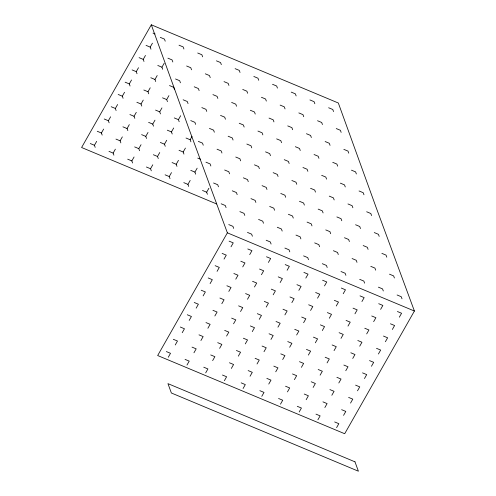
<?xml version="1.0" encoding="UTF-8"?>
<svg xmlns="http://www.w3.org/2000/svg" width="496" height="496" viewBox="0 0 496 496"><rect width="100%" height="100%" fill="white"/><g stroke="black" fill="none" stroke-linecap="round" stroke-linejoin="round"><path stroke-width="0.74" d="M151.305 24.8L189.1 129.239L227.373 232.829L157.672 355.533L344.695 433.733L414.402 311.035L376.123 207.446L338.328 103.007L151.305 24.8L81.598 147.504L216.671 203.98M95.195 147.355L94.438 145.278L96.67 141.341M102.17 135.086L101.407 133.009L103.645 129.072M109.139 122.816L108.376 120.733L110.614 116.802M116.107 110.546L115.351 108.463L117.583 104.532M123.082 98.276L122.32 96.193L124.552 92.256M130.051 86.006L129.289 83.923L131.527 79.986M137.02 73.737L136.264 71.653L138.496 67.716M143.989 61.461L143.232 59.384L145.464 55.447M150.964 49.191L150.201 47.114L152.439 43.177M113.9 155.18L113.138 153.097L115.376 149.16M120.869 142.904L120.113 140.827L122.345 136.89M127.844 130.634L127.081 128.557L129.313 124.62M134.813 118.364L134.05 116.287L136.288 112.35M141.782 106.094L141.019 104.017L143.257 100.08M148.75 93.825L147.994 91.741L150.226 87.811M155.725 81.555L154.963 79.472L157.201 75.541M162.694 69.285L161.932 67.202L164.17 63.271M132.599 162.998L131.843 160.915L134.075 156.984M139.574 150.728L138.812 148.645L141.05 144.714M146.543 138.458L145.781 136.375L148.019 132.438M153.512 126.189L152.756 124.105L154.988 120.168M160.487 113.913L159.724 111.836L161.963 107.899M167.456 101.643L166.693 99.566L168.931 95.629M151.305 170.816L150.542 168.739L152.78 164.802M158.274 158.546L157.517 156.469L159.749 152.532M165.249 146.277L164.486 144.2L166.718 140.263M172.217 134.007L171.455 131.924L173.693 127.993M179.186 121.737L178.424 119.654L180.662 115.723M170.01 178.641L169.248 176.557L171.48 172.62M176.979 166.371L176.216 164.288L178.455 160.351M183.948 154.095L183.185 152.018L185.423 148.081M190.917 141.825L190.16 139.748L192.02 136.468M188.709 186.459L187.947 184.376L190.185 180.445M195.678 174.189L194.922 172.106L197.154 168.175M207.415 194.277L206.652 192.2L208.884 188.263M168.274 357.238L170.506 353.307L166.352 351.571M175.243 344.968L177.481 341.037L173.327 339.295M182.212 332.698L184.45 328.767L180.296 327.025M189.187 320.428L191.419 316.491L187.265 314.755M196.156 308.159L198.388 304.222L194.234 302.486M203.124 295.889L205.363 291.952L201.209 290.216M210.093 283.619L212.331 279.682L208.177 277.946M217.068 271.349L219.3 267.412L215.146 265.676M224.037 259.079L226.275 255.142L222.121 253.406M231.006 246.803L233.244 242.873L229.09 241.137M186.973 365.062L189.212 361.125L185.058 359.389M193.942 352.792L196.18 348.855L192.026 347.119M200.917 340.523L203.149 336.586L198.995 334.85M207.886 328.253L210.124 324.316L205.97 322.58M214.855 315.977L217.093 312.046L212.939 310.31M221.83 303.707L224.062 299.776L219.908 298.034M228.799 291.437L231.037 287.5L226.883 285.764M235.767 279.167L238.006 275.23L233.852 273.494M242.742 266.898L244.974 262.961L240.82 261.225M249.711 254.628L251.943 250.691L247.789 248.955M205.679 372.88L207.911 368.943L203.757 367.207M212.648 360.611L214.886 356.674L210.732 354.938M219.616 348.341L221.855 344.404L217.701 342.668M226.591 336.071L228.823 332.134L224.669 330.398M233.56 323.801L235.792 319.864L231.638 318.128M240.529 311.531L242.767 307.594L238.613 305.858M247.498 299.262L249.736 295.325L245.582 293.589M254.473 286.986L256.705 283.055L252.551 281.319M261.442 274.716L263.68 270.785L259.526 269.043M268.41 262.446L270.649 258.509L266.495 256.773M224.378 380.705L226.616 376.768L222.462 375.032M231.353 368.429L233.585 364.498L229.431 362.762M238.322 356.159L240.554 352.228L236.4 350.486M245.291 343.889L247.529 339.958L243.375 338.216M252.259 331.619L254.498 327.682L250.344 325.946M259.234 319.35L261.466 315.413L257.312 313.677M266.203 307.08L268.441 303.143L264.287 301.407M273.172 294.81L275.41 290.873L271.256 289.137M280.147 282.54L282.379 278.603L278.225 276.867M287.116 270.27L289.348 266.333L285.194 264.597M243.083 388.523L245.315 384.586L241.161 382.85M250.052 376.253L252.29 372.316L248.136 370.58M257.021 363.983L259.259 360.046L255.105 358.31M263.996 351.714L266.228 347.777L262.074 346.041M270.965 339.438L273.197 335.507L269.049 333.771M277.934 327.168L280.172 323.237L276.018 321.495M284.902 314.898L287.141 310.967L282.987 309.225M291.877 302.628L294.109 298.691L289.955 296.955M298.846 290.358L301.084 286.421L296.93 284.685M305.815 278.089L308.053 274.152L303.899 272.416M261.783 396.341L264.021 392.41L259.867 390.668M268.758 384.071L270.99 380.134L266.836 378.398M275.726 371.802L277.958 367.865L273.804 366.129M282.695 359.532L284.933 355.595L280.779 353.859M289.664 347.262L291.902 343.325L287.748 341.589M296.639 334.992L298.871 331.055L294.717 329.319M303.608 322.722L305.846 318.785L301.692 317.049M310.577 310.453L312.815 306.516L308.661 304.78M317.552 298.177L319.784 294.246L315.63 292.51M324.52 285.907L326.752 281.976L322.598 280.234M280.488 404.166L282.72 400.229L278.566 398.493M287.457 391.896L289.695 387.959L285.541 386.223M294.426 379.62L296.664 375.689L292.51 373.953M301.401 367.35L303.633 363.419L299.479 361.677M308.369 355.08L310.608 351.143L306.454 349.407M315.338 342.81L317.576 338.873L313.422 337.137M322.313 330.541L324.545 326.604L320.391 324.868M329.282 318.271L331.514 314.334L327.36 312.598M336.251 306.001L338.489 302.064L334.335 300.328M343.22 293.731L345.458 289.794L341.304 288.058M299.187 411.984L301.425 408.047L297.271 406.311M306.162 399.714L308.394 395.777L304.24 394.041M313.131 387.444L315.363 383.507L311.209 381.771M320.1 375.174L322.338 371.237L318.184 369.501M327.069 362.905L329.307 358.968L325.153 357.232M334.044 350.629L336.276 346.698L332.122 344.962M341.012 338.359L343.251 334.428L339.097 332.686M347.981 326.089L350.219 322.158L346.065 320.416M354.956 313.819L357.188 309.882L353.034 308.146M361.925 301.549L364.163 297.612L360.009 295.876M317.893 419.802L320.125 415.871L315.971 414.129M324.861 407.532L327.1 403.601L322.946 401.859M331.83 395.262L334.068 391.325L329.914 389.589M338.805 382.993L341.037 379.056L336.883 377.32M345.774 370.723L348.012 366.786L343.858 365.05M352.743 358.453L354.981 354.516L350.827 352.78M359.718 346.183L361.95 342.246L357.796 340.51M366.687 333.913L368.919 329.976L364.765 328.24M373.655 321.644L375.894 317.707L371.74 315.971M380.624 309.368L382.862 305.437L378.708 303.701M336.592 427.626L338.83 423.689L334.676 421.953M343.567 415.357L345.799 411.42L341.645 409.684M350.536 403.087L352.774 399.15L348.62 397.414M357.504 390.811L359.743 386.88L355.589 385.144M364.479 378.541L366.711 374.61L362.557 372.868M371.448 366.271L373.68 362.334L369.526 360.598M378.417 354.001L380.655 350.064L376.501 348.328M385.386 341.732L387.624 337.795L383.47 336.059M392.361 329.462L394.593 325.525L390.439 323.789M399.33 317.192L401.568 313.255L397.414 311.519M153.016 33.108L155.093 33.976M160.307 37.374L164.461 39.11L165.224 41.187M179.013 45.192L183.167 46.928L183.923 49.011M197.712 53.01L201.866 54.746L202.628 56.829M216.417 60.834L220.571 62.57L221.328 64.647M235.116 68.653L239.27 70.389L240.033 72.472M253.822 76.471L257.976 78.213L258.732 80.29M272.521 84.295L276.675 86.031L277.438 88.108M291.226 92.113L295.38 93.849L296.137 95.933M309.926 99.938L314.08 101.674L314.842 103.751M328.631 107.756L332.785 109.492L333.541 111.575M146.047 45.378L150.201 47.114M167.915 58.175L172.069 59.911L172.831 61.994M186.614 65.993L190.768 67.729L191.53 69.812M205.319 73.817L209.473 75.553L210.236 77.63M224.025 81.635L228.179 83.371L228.935 85.455M242.724 89.454L246.878 91.196L247.64 93.273M261.429 97.278L265.583 99.014L266.34 101.091M280.128 105.096L284.282 106.832L285.045 108.915M298.834 112.914L302.988 114.657L303.744 116.734M317.533 120.739L321.687 122.475L322.45 124.558M336.238 128.557L340.392 130.293L341.149 132.376M139.078 57.648L143.232 59.384M157.778 65.466L161.932 67.202M175.522 78.976L179.676 80.712L180.439 82.795M194.221 86.8L198.375 88.536L199.138 90.613M212.927 94.618L217.081 96.354L217.843 98.437M231.626 102.436L235.78 104.172L236.542 106.256M250.331 110.261L254.485 111.997L255.248 114.074M269.037 118.079L273.184 119.815L273.947 121.898M287.736 125.897L291.89 127.639L292.652 129.716M306.441 133.722L310.595 135.458L311.352 137.535M325.14 141.54L329.294 143.276L330.057 145.359M343.846 149.364L348 151.1L348.756 153.177M132.11 69.917L136.264 71.653M150.809 77.736L154.963 79.472M169.514 85.56L173.668 87.296L174.425 89.373M183.129 99.783L187.283 101.519L188.046 103.596M201.829 107.601L205.983 109.337L206.745 111.42M220.534 115.419L224.688 117.155L225.451 119.238M239.233 123.244L243.387 124.98L244.15 127.057M257.939 131.062L262.093 132.798L262.855 134.881M276.638 138.88L280.792 140.622L281.554 142.699M295.343 146.704L299.497 148.44L300.26 150.517M314.049 154.523L318.196 156.259L318.959 158.342M332.748 162.341L336.902 164.083L337.664 166.16M351.453 170.165L355.607 171.901L356.364 173.978M125.135 82.187L129.289 83.923M143.84 90.005L147.994 91.741M162.539 97.83L166.693 99.566M190.737 120.584L194.891 122.32L195.647 124.403M209.436 128.402L213.59 130.138L214.353 132.221M228.141 136.226L232.295 137.962L233.058 140.039M246.841 144.045L250.995 145.781L251.757 147.864M265.546 151.863L269.7 153.599L270.463 155.682M284.245 159.687L288.399 161.423L289.162 163.5M302.951 167.505L307.105 169.241L307.867 171.325M321.65 175.324L325.804 177.066L326.566 179.143M340.355 183.148L344.509 184.884L345.272 186.961M359.054 190.966L363.208 192.702L363.971 194.785M118.166 94.457L122.32 96.193M136.865 102.275L141.019 104.017M155.57 110.1L159.724 111.836M174.276 117.918L178.424 119.654M198.344 141.385L202.498 143.121L203.255 145.204M217.043 149.209L221.197 150.945L221.96 153.022M235.749 157.027L239.903 158.763L240.659 160.847M254.448 164.846L258.602 166.582L259.365 168.665M273.153 172.67L277.307 174.406L278.07 176.483M291.853 180.488L296.007 182.224L296.769 184.307M310.558 188.306L314.712 190.042L315.475 192.126M329.257 196.131L333.411 197.867L334.174 199.944M347.963 203.949L352.117 205.685L352.879 207.768M366.662 211.767L370.816 213.509L371.578 215.586M111.197 106.727L115.351 108.463M129.896 114.551L134.05 116.287M148.602 122.369L152.756 124.105M167.301 130.188L171.455 131.924M186.006 138.012L190.16 139.748M104.222 118.997L108.376 120.733M122.927 126.821L127.081 128.557M141.627 134.639L145.781 136.375M160.332 142.457L164.486 144.2M179.031 150.282L183.185 152.018M197.737 158.1L200.508 159.259M205.952 162.186L210.106 163.928L210.862 166.005M224.651 170.01L228.805 171.746L229.567 173.829M243.356 177.828L247.51 179.564L248.267 181.648M262.055 185.653L266.209 187.389L266.972 189.466M280.761 193.471L284.915 195.207L285.671 197.29M299.46 201.289L303.614 203.025L304.377 205.108M318.165 209.114L322.319 210.85L323.082 212.927M336.865 216.932L341.019 218.668L341.781 220.751M355.57 224.75L359.724 226.492L360.487 228.569M374.269 232.574L378.423 234.31L379.186 236.387M97.253 131.266L101.407 133.009M115.959 139.091L120.113 140.827M134.658 146.909L138.812 148.645M153.363 154.727L157.517 156.469M172.062 162.552L176.216 164.288M190.768 170.37L194.922 172.106M213.559 182.993L217.713 184.729L218.469 186.806M232.258 190.811L236.412 192.547L237.175 194.63M250.964 198.636L255.118 200.372L255.874 202.449M269.663 206.454L273.817 208.19L274.579 210.273M288.368 214.272L292.522 216.008L293.279 218.091M307.067 222.096L311.221 223.832L311.984 225.909M325.773 229.915L329.927 231.651L330.683 233.734M344.472 237.733L348.626 239.469L349.389 241.552M363.177 245.557L367.331 247.293L368.088 249.37M381.877 253.375L386.031 255.111L386.793 257.195M90.284 143.536L94.438 145.278M108.984 151.361L113.138 153.097M127.689 159.179L131.843 160.915M146.388 167.003L150.542 168.739M165.094 174.821L169.248 176.557M183.793 182.64L187.947 184.376M202.498 190.464L206.652 192.2M221.166 203.794L225.32 205.53L226.077 207.613M239.866 211.612L244.02 213.354L244.782 215.431M258.571 219.437L262.725 221.173L263.481 223.256M277.27 227.255L281.424 228.991L282.187 231.074M295.976 235.079L300.13 236.815L300.886 238.892M314.675 242.897L318.829 244.633L319.591 246.717M333.38 250.716L337.534 252.452L338.291 254.535M352.079 258.54L356.233 260.276L356.996 262.353M370.785 266.358L374.939 268.094L375.695 270.177M389.484 274.176L393.638 275.919L394.401 277.996M228.774 224.595L232.928 226.337L233.684 228.414M247.473 232.419L251.627 234.155L252.39 236.232M266.178 240.238L270.332 241.974L271.089 244.057M284.878 248.056L289.032 249.798L289.794 251.875M303.583 255.88L307.737 257.616L308.493 259.699M322.282 263.698L326.436 265.434L327.199 267.518M340.988 271.523L345.142 273.259L345.898 275.336M359.687 279.341L363.841 281.077L364.603 283.16M378.392 287.159L382.546 288.895L383.303 290.978M397.091 294.984L401.245 296.72L402.008 298.797M227.373 232.829L414.402 311.035M354.969 461.832L167.946 383.631L171.374 392.993L358.397 471.2L354.969 461.832"/></g></svg>
